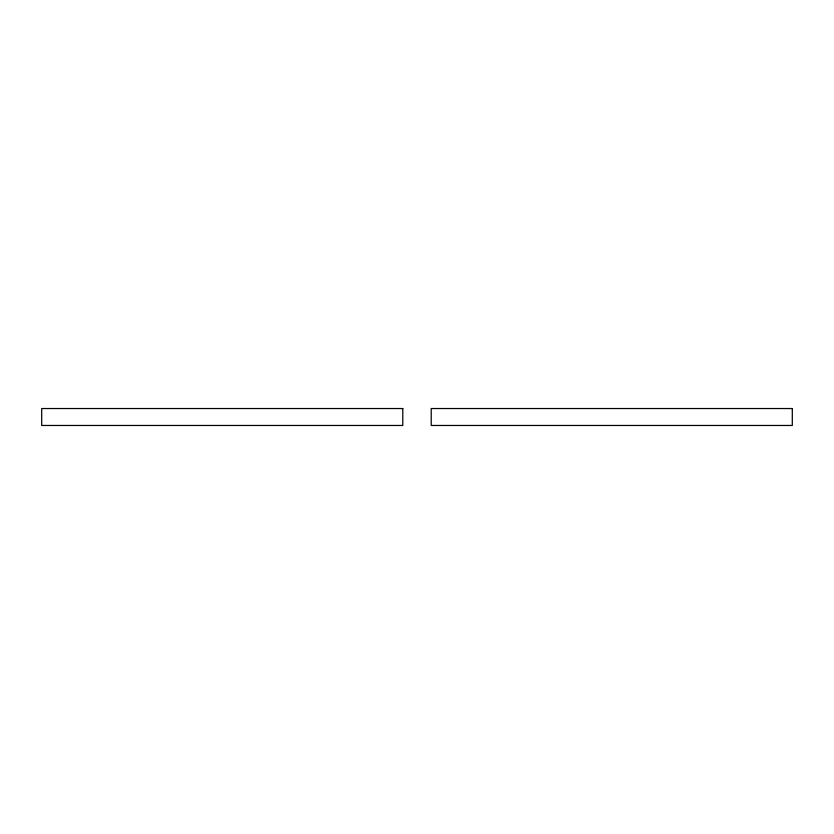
<?xml version="1.0" encoding="UTF-8"?>
<svg xmlns="http://www.w3.org/2000/svg" width="834" height="834" viewBox="0 0 834 834"><rect width="100%" height="100%" fill="white"/><g stroke="black" fill="none" stroke-linecap="round" stroke-linejoin="round"><path stroke-width="1.25" d="M402.791 408.535L41.7 408.535L41.7 425.465L402.791 425.465L402.791 408.535M792.3 408.535L431.209 408.535L431.209 425.465L792.3 425.465L792.3 408.535"/></g></svg>
